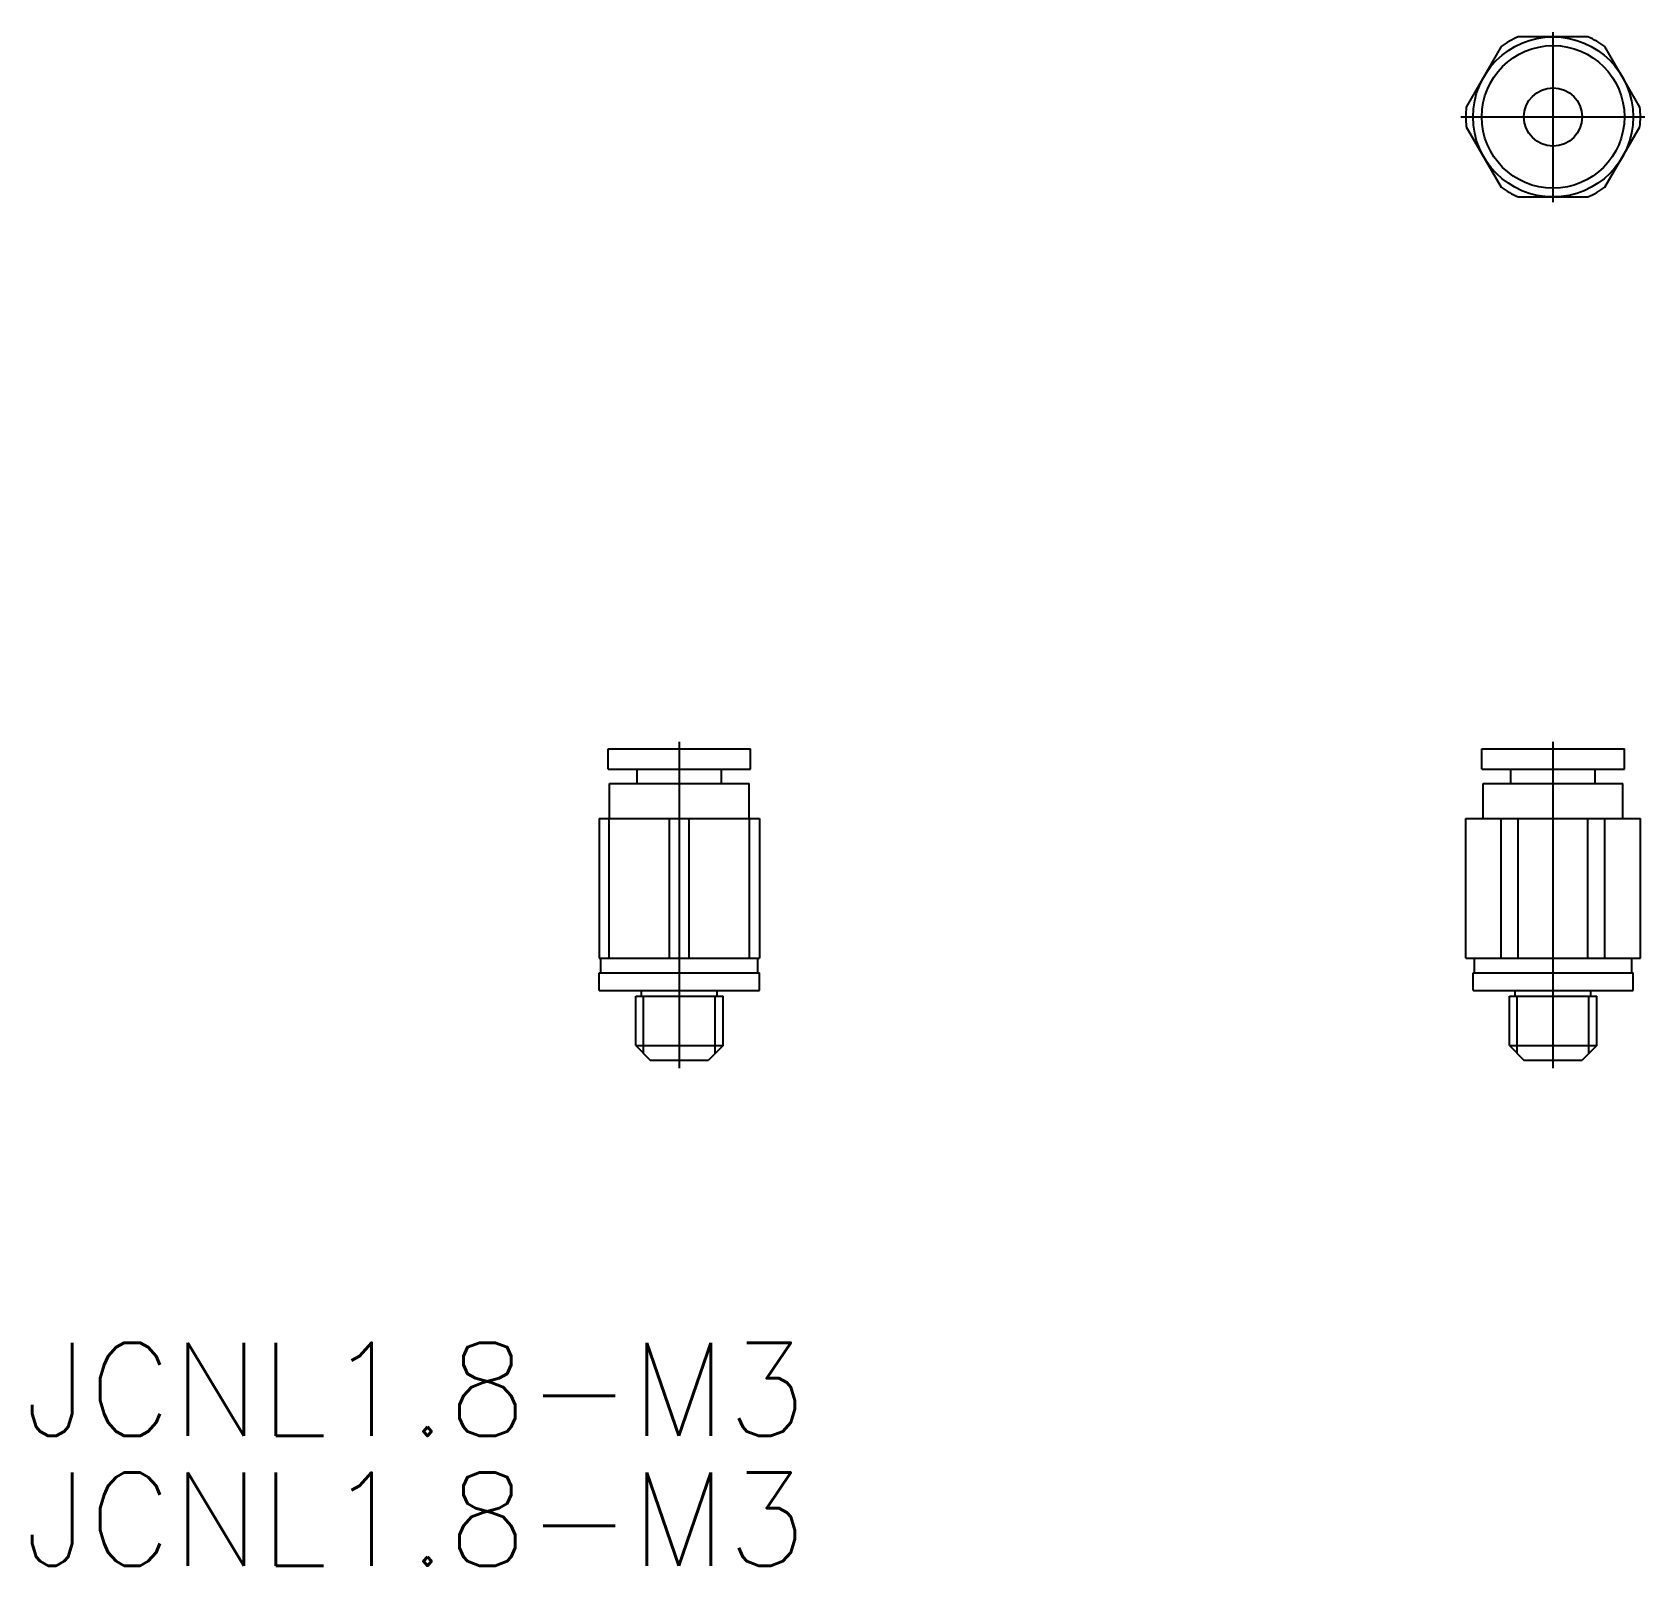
# Model space of a CAD drawing. Extents: x 90.7 to 146.1, y 143 to 195.7.
import ezdxf

# ---------------------------------------------------------------- set-up
doc = ezdxf.new("R2010")
doc.units = 0
doc.linetypes.add('CENTER', pattern=[17.5, 13, -1.5, 1.5, -1.5])
doc.layers.get('0').update_dxf_attribs({"linetype": 'CONTINUOUS'})
doc.layers.add('CENTER', color=1, linetype='CENTER')
doc.styles.get("Standard").update_dxf_attribs({"font": 'txt.shx', "bigfont": '@extfont2.shx'})

msp = doc.modelspace()

# ---------------------------------------------------------------- linework, layer by layer
at = {"color": 7, "linetype": 'CONTINUOUS'}
for p, q in [((141.182, 195.16), (139.983, 193.083)), ((144.163, 195.496), (141.765, 195.496)), ((145.945, 193.083), (144.746, 195.16)), ((139.983, 192.41), (141.182, 190.333)), ((144.746, 190.333), (145.945, 192.41)), ((141.765, 189.996), (144.163, 189.996)), ((110.496, 170.346), (110.496, 171.046)), ((110.496, 171.046), (115.396, 171.046)), ((115.396, 170.346), (115.396, 171.046)), ((140.514, 170.346), (140.514, 171.046)), ((140.514, 171.046), (145.414, 171.046)), ((145.414, 170.346), (145.414, 171.046)), ((110.496, 170.346), (115.396, 170.346)), ((111.496, 169.846), (111.496, 170.346)), ((114.396, 169.846), (114.396, 170.346)), ((140.514, 170.346), (145.414, 170.346)), ((141.514, 169.846), (141.514, 170.346)), ((144.414, 169.846), (144.414, 170.346)), ((110.546, 169.846), (115.346, 169.846)), ((110.546, 168.646), (110.546, 169.846)), ((115.346, 168.646), (115.346, 169.846)), ((140.564, 169.846), (145.364, 169.846)), ((140.564, 168.646), (140.564, 169.846)), ((145.364, 168.646), (145.364, 169.846)), ((110.196, 168.646), (115.696, 168.646)), ((110.196, 168.646), (110.196, 163.846)), ((110.532, 163.846), (110.532, 168.646)), ((112.609, 163.846), (112.609, 168.646)), ((113.282, 163.846), (113.282, 168.646)), ((115.359, 163.846), (115.359, 168.646)), ((115.696, 168.646), (115.696, 163.846)), ((139.964, 168.646), (145.964, 168.646)), ((139.964, 163.846), (139.964, 168.646)), ((141.182, 163.846), (141.182, 168.646)), ((141.765, 163.846), (141.765, 168.646)), ((144.163, 163.846), (144.163, 168.646)), ((144.746, 163.846), (144.746, 168.646)), ((145.964, 163.846), (145.964, 168.646)), ((110.196, 163.846), (115.696, 163.846)), ((110.246, 163.346), (110.246, 163.846)), ((115.646, 163.346), (115.646, 163.846)), ((139.964, 163.846), (145.964, 163.846)), ((140.264, 163.346), (140.264, 163.846)), ((145.664, 163.346), (145.664, 163.846)), ((110.196, 163.346), (115.696, 163.346)), ((110.196, 162.746), (110.196, 163.346)), ((115.696, 162.746), (115.696, 163.346)), ((140.214, 163.346), (145.714, 163.346)), ((140.214, 162.746), (140.214, 163.346)), ((145.714, 162.746), (145.714, 163.346)), ((110.196, 162.746), (115.696, 162.746)), ((111.446, 162.546), (114.446, 162.546)), ((111.446, 160.846), (111.446, 162.546)), ((111.646, 162.546), (111.646, 162.746)), ((114.246, 162.546), (114.246, 162.746)), ((114.446, 160.846), (114.446, 162.546)), ((140.214, 162.746), (145.714, 162.746)), ((141.464, 162.546), (144.464, 162.546)), ((141.464, 160.846), (141.464, 162.546)), ((141.664, 162.546), (141.664, 162.746)), ((144.264, 162.546), (144.264, 162.746)), ((144.464, 160.846), (144.464, 162.546)), ((111.446, 160.846), (111.946, 160.346)), ((114.446, 160.846), (113.946, 160.346)), ((141.464, 160.846), (141.964, 160.346)), ((144.464, 160.846), (143.964, 160.346)), ((111.946, 160.346), (113.946, 160.346)), ((141.964, 160.346), (143.964, 160.346))]:
    msp.add_line(p, q, dxfattribs=at)
at = {"color": 3, "linetype": 'CONTINUOUS'}
for p, q in [((111.716, 160.576), (111.716, 162.546)), ((114.175, 160.576), (114.175, 162.546)), ((141.735, 160.576), (141.735, 162.546)), ((144.194, 160.576), (144.194, 162.546)), ((111.446, 160.846), (114.446, 160.846)), ((141.464, 160.846), (144.464, 160.846))]:
    msp.add_line(p, q, dxfattribs=at)
at = {"color": 7, "linetype": 'CONTINUOUS'}
for radius in [2.75, 2.45, 1]:
    msp.add_circle((142.964, 192.746), radius, dxfattribs=at)
for start, end in [(113.5565, 126.4435), (53.5565, 66.4435), (173.5565, 186.4435), (353.5565, 6.4435), (233.5565, 246.4435), (293.5565, 306.4435)]:
    msp.add_arc((142.964, 192.746), 3, start, end, dxfattribs=at)
at = {"layer": 'CENTER', "color": 1, "linetype": 'CENTER'}
for p, q in [((142.964, 189.815), (142.964, 195.654)), ((139.79, 192.746), (146.113, 192.746)), ((112.946, 160.074), (112.946, 171.286)), ((142.964, 160.074), (142.964, 171.286))]:
    msp.add_line(p, q, dxfattribs=at)

# ---------------------------------------------------------------- texts
at = {"color": 7, "linetype": 'CONTINUOUS'}
for p in [(90.44, 147.443), (90.44, 142.982)]:
    msp.add_text('JCNL1.8-M3', height=3.2, dxfattribs=at).set_placement(p)

doc.saveas('drawing.dxf')
